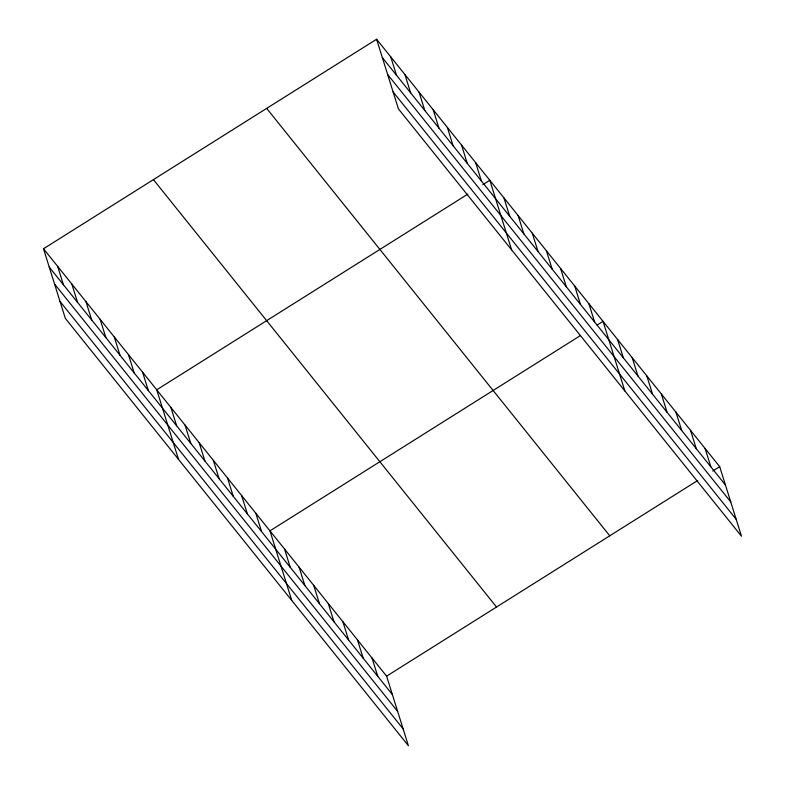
<?xml version="1.0" encoding="UTF-8"?>
<svg xmlns="http://www.w3.org/2000/svg" width="785" height="785" viewBox="0 0 785 785"><rect width="100%" height="100%" fill="white"/><g stroke="black" fill="none" stroke-linecap="round" stroke-linejoin="round"><path stroke-width="1.18" d="M43.499 248.757L386.603 676.17L408.406 745.75L65.312 318.337L43.499 248.757L376.594 39.25L719.688 466.663L741.501 536.243L398.397 108.83L376.594 39.25M467.831 194.121L156.725 389.811L178.529 459.382M482.824 184.701L489.82 180.295L511.624 249.875M580.056 335.803L269.952 530.856L291.755 600.427M597.042 325.118L603.037 321.34L624.84 390.92M386.603 676.17L697.708 480.489M712.702 471.059L719.688 466.663M382.344 57.609L725.448 485.022M387.643 74.506L730.747 501.919M393.099 91.924L736.202 519.336M266.674 108.389L609.768 535.802M153.418 179.618L496.522 607.031M49.259 267.116L392.353 694.529M54.557 284.023L397.652 711.436M60.013 301.44L403.107 728.853M705.107 448.5L710.867 466.859M690.525 430.337L696.285 448.696M675.944 412.164L681.704 430.523M661.362 394.001L667.122 412.361M646.781 375.838L652.541 394.198M632.2 357.675L637.96 376.035M617.618 339.512L623.378 357.872M588.887 303.716L594.637 322.076M574.738 286.083L580.488 304.443M560.578 268.45L566.338 286.81M546.429 250.817L552.179 269.176M532.279 233.184L538.029 251.543M518.12 215.561L523.88 233.92M503.97 197.928L509.72 216.287M475.661 162.662L481.421 181.021M461.511 145.039L467.261 163.398M447.362 127.406L453.112 145.765M433.202 109.772L438.962 128.132M419.053 92.139L424.803 110.499M404.903 74.516L410.653 92.875M390.744 56.883L396.503 75.242M372.021 658.007L377.771 676.366M357.44 639.844L363.19 658.203M342.859 621.681L348.609 640.04M328.277 603.518L334.027 621.877M313.696 585.345L319.446 603.704M299.114 567.182L304.865 585.541M284.533 549.019L290.283 567.378M255.792 513.223L261.552 531.582M241.643 495.59L247.393 513.949M227.493 477.957L233.243 496.316M213.334 460.334L219.093 478.693M199.184 442.701L204.934 461.06M185.034 425.068L190.784 443.427M170.875 407.435L176.635 425.794M142.576 372.178L148.326 390.537M128.416 354.545L134.176 372.904M114.267 336.912L120.017 355.271M100.117 319.279L105.867 337.648M85.957 301.656L91.717 320.015M71.808 284.023L77.558 302.382M57.658 266.39L63.408 284.749"/></g></svg>
